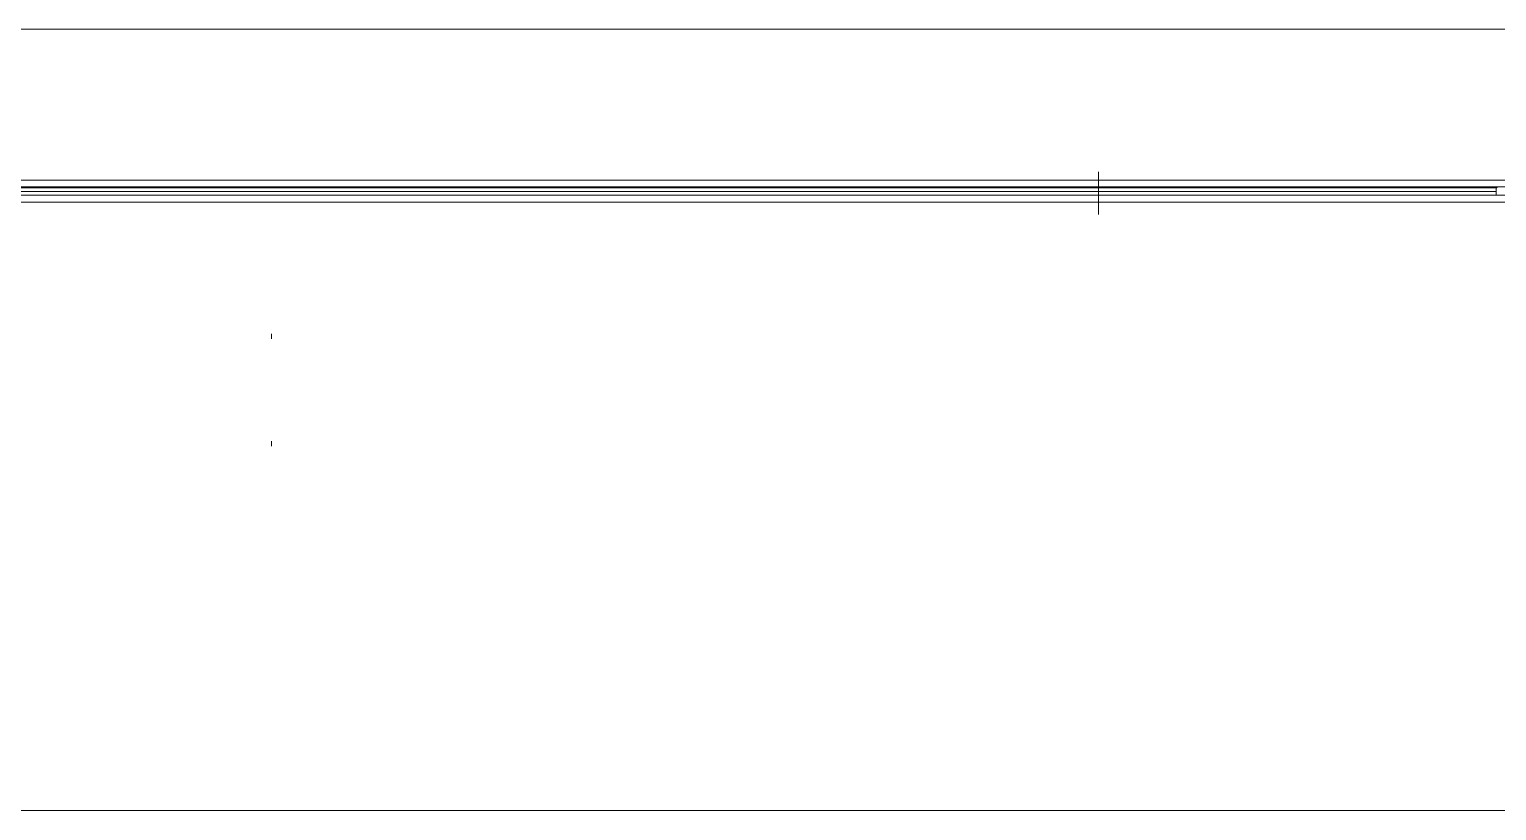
# Model space of a CAD drawing. Header units: inches. Extents: x 3778 to 56227, y -16914 to 35091.
# Drawn here: x 36444.3 to 36658.6, y -5375.1 to -5261 of the extents above; entities that cross this region are included whole.
import ezdxf

# ---------------------------------------------------------------- set-up
doc = ezdxf.new("R2010")
doc.units = ezdxf.units.IN
doc.header["$LTSCALE"] = 100
doc.header["$MEASUREMENT"] = 0
doc.layers.add('2-con', color=2, linetype='Continuous')
doc.layers.add('mark-B', color=2, linetype='Continuous', lineweight=20)

# ---------------------------------------------------------------- blocks, each defined once
blk = doc.blocks.new('무풍1way 일반')
at = {"layer": 'mark-B'}
for p, q in [((476.32, -245.6), (-476.32, -245.6)), ((223.05, -332.68), (223.05, -337.43)), ((223.05, -337.57), (223.05, -332.93)), ((223.05, -333.08), (223.05, -335.12)), ((223.05, -333.78), (223.05, -333.1)), ((223.05, -333.44), (223.05, -338.93)), ((223.05, -334.62), (223.05, -333.56)), ((223.05, -335.68), (223.05, -333.78)), ((223.05, -333.79), (223.05, -334.37)), ((223.05, -333.93), (223.05, -337.94)), ((223.05, -338.1), (223.05, -334.6)), ((223.05, -335.12), (223.05, -335.73)), ((223.05, -337.43), (223.05, -338.28)), ((223.05, -338.03), (223.05, -337.57))]:
    blk.add_line(p, q, dxfattribs=at)
for centre, major_axis, ratio, start_param, end_param in [((343.84, -289.3), (0, 12.57), 0.000095, 2.430578, 2.447704), ((343.84, -296.73), (0, 2.91), 0.000083, 2.447704, 2.52166), ((343.84, -296.57), (0, 3.11), 0.000012, 3.600051, 3.761525), ((343.84, -294.73), (0, 5.15), 0.000057, 3.502485, 3.600051), ((343.84, -305), (0, 12.57), 0.000095, 2.430578, 2.447704), ((343.84, -312.43), (0, 2.91), 0.000083, 2.447704, 2.52166), ((343.84, -312.26), (0, 3.11), 0.000012, 3.600051, 3.761525), ((343.84, -310.43), (0, 5.15), 0.000057, 3.502485, 3.600051)]:
    blk.add_ellipse(centre, major_axis=major_axis, ratio=ratio, start_param=start_param, end_param=end_param, dxfattribs=at)
for points, knots in [([(415.64, -335.49), (401.88, -335.49), (388.12, -335.49), (318.41, -335.49), (262.46, -335.49), (191.18, -335.49), (175.86, -335.49), (160.53, -335.49)], [0, 0, 0, 0, 0.161789, 0.161789, 0.81978, 0.81978, 1, 1, 1, 1]), ([(160.62, -334.47), (203.11, -334.47), (245.6, -334.47), (309.33, -334.47), (330.57, -334.47), (373.06, -334.47), (394.3, -334.47), (415.55, -334.47)], [0, 0, 0, 0, 0.5, 0.5, 0.75, 0.75, 1, 1, 1, 1]), ([(164.96, -336.56), (164.96, -336.56), (164.97, -336.56), (164.97, -336.55), (164.97, -336.54), (164.97, -336.53), (164.97, -336.53), (164.97, -336.51), (164.97, -336.49), (164.97, -336.47), (164.97, -336.46), (164.97, -336.44), (164.97, -336.42), (164.97, -336.39), (164.97, -336.37), (164.97, -336.32), (164.97, -336.31), (164.97, -336.28), (164.97, -336.25), (164.97, -336.22), (164.97, -336.19), (164.97, -336.17), (164.97, -336.13), (164.97, -336.09), (164.97, -336.06)], [0, 0, 0, 0, 0.125, 0.125, 0.1875, 0.1875, 0.25, 0.25, 0.375, 0.375, 0.4375, 0.4375, 0.5, 0.5, 0.625, 0.625, 0.6875, 0.6875, 0.75, 0.8125, 0.8125, 0.875, 0.875, 1, 1, 1, 1]), ([(164.96, -336.56), (164.96, -336.56), (164.97, -336.56), (164.97, -336.55), (164.97, -336.54), (164.97, -336.53), (164.97, -336.53), (164.97, -336.51), (164.97, -336.49), (164.97, -336.47), (164.97, -336.46), (164.97, -336.44), (164.97, -336.42), (164.97, -336.39), (164.97, -336.37), (164.97, -336.32), (164.97, -336.31), (164.97, -336.28), (164.97, -336.25), (164.97, -336.22), (164.97, -336.19), (164.97, -336.17), (164.97, -336.13), (164.97, -336.09), (164.97, -336.06)], [0, 0, 0, 0, 0.125, 0.125, 0.1875, 0.1875, 0.25, 0.25, 0.375, 0.375, 0.4375, 0.4375, 0.5, 0.5, 0.625, 0.625, 0.6875, 0.6875, 0.75, 0.8125, 0.8125, 0.875, 0.875, 1, 1, 1, 1]), ([(164.97, -336.06), (165.31, -336.06), (165.64, -336.06), (167.32, -336.06), (168.65, -336.06), (175.35, -336.06), (180.7, -336.06), (207.48, -336.06), (228.9, -336.06), (304.69, -336.06), (359.05, -336.06), (413.41, -336.06)], [0, 0, 0, 0, 0.004042, 0.004042, 0.020209, 0.020209, 0.084877, 0.084877, 0.34355, 0.34355, 1, 1, 1, 1]), ([(164.97, -336.06), (165.31, -336.06), (165.64, -336.06), (167.32, -336.06), (168.65, -336.06), (175.35, -336.06), (180.7, -336.06), (207.48, -336.06), (228.9, -336.06), (304.69, -336.06), (359.05, -336.06), (413.41, -336.06)], [0, 0, 0, 0, 0.004042, 0.004042, 0.020209, 0.020209, 0.084877, 0.084877, 0.34355, 0.34355, 1, 1, 1, 1]), ([(449.65, -337.7), (445.14, -337.7), (435.94, -337.7), (417.35, -337.7), (384.53, -337.7), (337.64, -337.7), (281.36, -337.7), (206.33, -337.7), (112.55, -337.7), (37.52, -337.7), (0, -337.7)], [0, 0, 0, 0, 0.030117, 0.061403, 0.123977, 0.249123, 0.374269, 0.499415, 0.749708, 1, 1, 1, 1]), ([(449.65, -337.7), (445.14, -337.7), (435.94, -337.7), (417.35, -337.7), (384.53, -337.7), (337.64, -337.7), (281.36, -337.7), (206.33, -337.7), (112.55, -337.7), (37.52, -337.7), (0, -337.7)], [0, 0, 0, 0, 0.030117, 0.061403, 0.123977, 0.249123, 0.374269, 0.499415, 0.749708, 1, 1, 1, 1]), ([(164.86, -336.67), (164.88, -336.65), (164.89, -336.63), (164.93, -336.6), (164.95, -336.58), (164.96, -336.56)], [0, 0, 0, 0, 0.499247, 0.499247, 1, 1, 1, 1]), ([(164.86, -336.67), (164.88, -336.65), (164.89, -336.63), (164.93, -336.6), (164.95, -336.58), (164.96, -336.56)], [0, 0, 0, 0, 0.499247, 0.499247, 1, 1, 1, 1]), ([(0, -359.74), (38.02, -359.74), (114.05, -359.74), (209.1, -359.74), (285.14, -359.74), (342.16, -359.74), (389.69, -359.74), (422.95, -359.74), (441.96, -359.74), (451.47, -359.74), (456.22, -359.74)], [0, 0, 0, 0, 0.25, 0.5, 0.625, 0.75, 0.875, 0.9375, 0.96875, 1, 1, 1, 1]), ([(0, -359.74), (38.02, -359.74), (114.05, -359.74), (209.1, -359.74), (285.14, -359.74), (342.16, -359.74), (389.69, -359.74), (422.95, -359.74), (441.96, -359.74), (451.47, -359.74), (456.22, -359.74)], [0, 0, 0, 0, 0.25, 0.5, 0.625, 0.75, 0.875, 0.9375, 0.96875, 1, 1, 1, 1])]:
    blk.add_open_spline(points, degree=3, knots=knots, dxfattribs=at)
for points in [[(164.97, -335.49), (164.97, -335.68), (164.97, -335.87), (164.97, -336.06)], [(164.97, -335.49), (164.97, -335.68), (164.97, -335.87), (164.97, -336.06)], [(0, -336.71), (149.88, -336.71), (299.77, -336.71), (449.65, -336.71)], [(0, -336.71), (149.88, -336.71), (299.77, -336.71), (449.65, -336.71)], [(413.42, -336.56), (330.6, -336.56), (247.78, -336.56), (164.96, -336.56)], [(413.42, -336.56), (330.6, -336.56), (247.78, -336.56), (164.96, -336.56)]]:
    blk.add_open_spline(points, degree=3, dxfattribs=at)
blk = doc.blocks.new('dpdjzjs')
at = {"layer": 'mark-B', "rotation": 180}
blk.add_blockref('무풍1way 일반', (172794.41, 96209.73), dxfattribs=at)

msp = doc.modelspace()

# ---------------------------------------------------------------- block references
at = {"layer": '2-con'}
msp.add_blockref('dpdjzjs', (-135970.86, -101830.44), dxfattribs=at)

doc.saveas('drawing.dxf')
